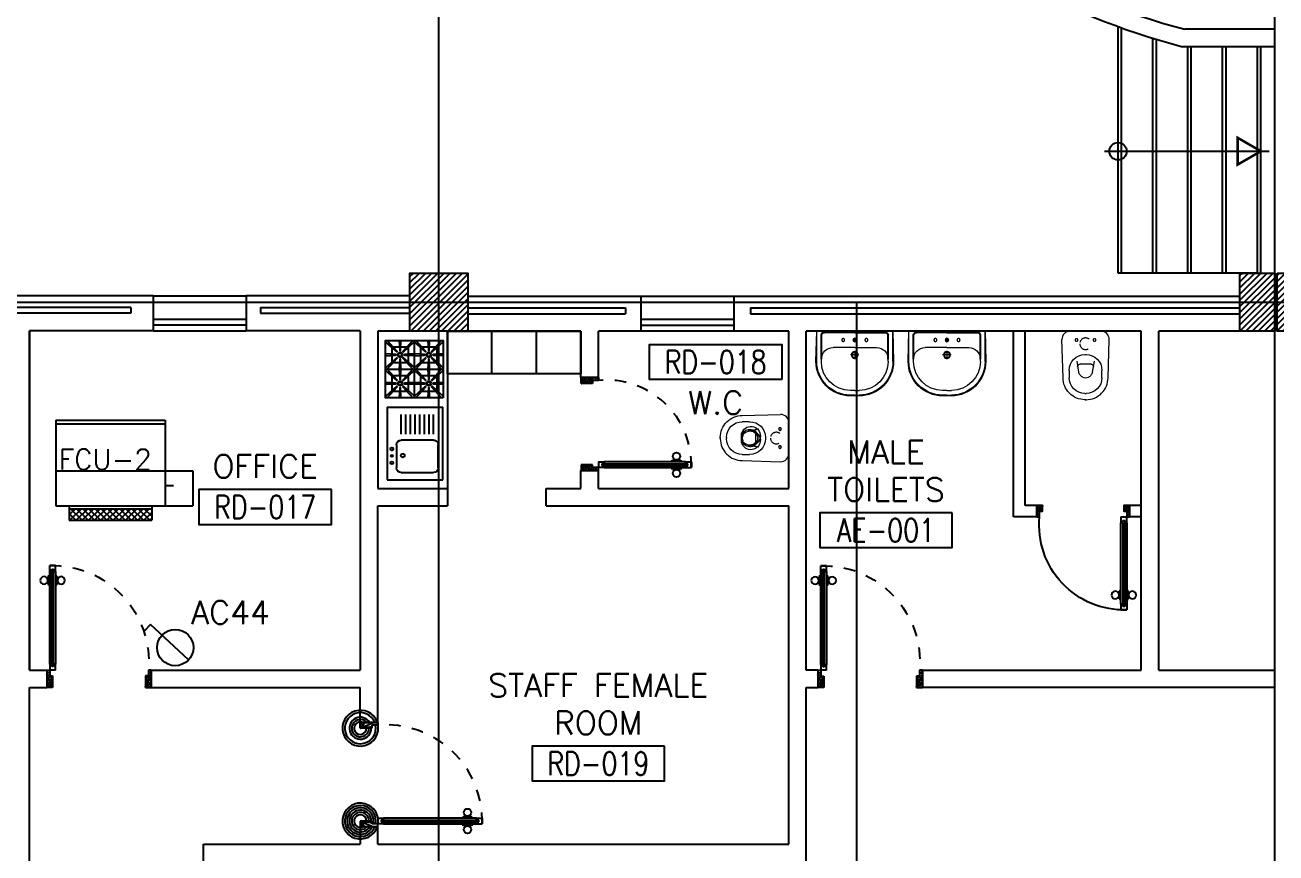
# Model space of a CAD drawing. Extents: x 417819.9 to 417911.9, y 43448 to 43539.2.
# Drawn here: x 417853.09 to 417863.87, y 43520.95 to 43528.08 of the extents above; entities that cross this region are included whole.
import ezdxf
from ezdxf.enums import TextEntityAlignment as Align

# ---------------------------------------------------------------- set-up
doc = ezdxf.new("R2010")
doc.units = 0
doc.header["$MEASUREMENT"] = 0
doc.header["$PDMODE"] = 3
doc.header["$PDSIZE"] = 0.1
for name, pattern in [('DASHED', [0.75, 0.5, -0.25]), ('HIDDEN', [0.375, 0.25, -0.125]), ('HIDDEN2', [0.1875, 0.125, -0.0625])]:
    doc.linetypes.add(name, pattern=pattern)
doc.layers.get('0').update_dxf_attribs({"color": 11, "linetype": 'CONTINUOUS'})
doc.layers.get('DEFPOINTS').update_dxf_attribs({"color": 11, "linetype": 'CONTINUOUS'})
for name, color, linetype in [('A-FURN-W', 11, 'CONTINUOUS'), ('COL', 11, 'CONTINUOUS'), ('DOOR', 11, 'CONTINUOUS'), ('E-SOCKETS', 4, 'CONTINUOUS'), ('FCU', 6, 'CONTINUOUS'), ('FIX', 11, 'CONTINUOUS'), ('HAT', 11, 'CONTINUOUS'), ('K-FUR', 11, 'CONTINUOUS'), ('RM-BOX', 11, 'CONTINUOUS'), ('RM-NAME', 11, 'CONTINUOUS'), ('RM-NO', 11, 'CONTINUOUS'), ('SCD', 2, 'CONTINUOUS'), ('SHAFT', 11, 'CONTINUOUS')]:
    doc.layers.add(name, color=color, linetype=linetype)
doc.styles.add('ROMANS', font='ROMANS.shx', dxfattribs={"width": 0.6})
doc.dimstyles.new('STANDARD in', dxfattribs={"dimtxt": 0.2, "dimasz": 0.1, "dimexe": 0.07, "dimexo": 0.05, "dimgap": 0.1, "dimtad": 1, "dimdec": 0, "dimlfac": 1000, "dimzin": 0, "dimdsep": 46, "dimtxsty": 'ROMANS', "dimblk": 'ARCHTICK', "dimcen": 0.05, "dimdle": 0.05, "dimclrd": 7, "dimclre": 7, "dimclrt": 2, "dimadec": 0, "dimazin": 0, "dimtfac": 1, "dimtdec": 0, "dimtmove": 2, "dimatfit": 3, "dimldrblk": 'ARCHTICK', "dimfxl": 0, "dimtolj": 1, "dimtzin": 0, "dimarcsym": 0})

# ---------------------------------------------------------------- blocks, each defined once
blk = doc.blocks.new('_ARCHTICK')
at = {"color": 0, "linetype": 'ByBlock', "const_width": 0.15}
blk.add_lwpolyline([(-0.5, -0.5), (0.5, 0.5)], dxfattribs=at)
blk = doc.blocks.new('*D141')
at = {"layer": 'DEFPOINTS', "color": 0}
for p in [(417906.523, 43537.937), (417906.523, 43536.517), (417831.207, 43525.759)]:
    blk.add_point(p, dxfattribs=at)
at = {"layer": 'RM-NAME', "color": 7, "lineweight": -2}
for p, q in [((417831.157, 43537.937), (417906.573, 43537.937)), ((417831.207, 43525.809), (417831.207, 43538.007)), ((417906.523, 43536.567), (417906.523, 43538.007))]:
    blk.add_line(p, q, dxfattribs=at)
at = {"layer": 'RM-NAME', "color": 7, "lineweight": -2, "xscale": 0.1, "yscale": 0.1, "zscale": 0.1, "rotation": 180}
blk.add_blockref('_ARCHTICK', (417831.207, 43537.937), dxfattribs=at)
at = {"layer": 'RM-NAME', "color": 7, "lineweight": -2, "xscale": 0.1, "yscale": 0.1, "zscale": 0.1}
blk.add_blockref('_ARCHTICK', (417906.523, 43537.937), dxfattribs=at)
at = {"layer": 'RM-NAME', "color": 2, "insert": (417868.865, 43538.137), "char_height": 0.2, "attachment_point": 5, "style": 'ROMANS'}
blk.add_mtext('\\A1;75316', dxfattribs=at)
blk = doc.blocks.new('*X116')
at = {"color": 0}
for p, q in [((49339, 69545), (49795, 70001)), ((49339, 69598), (49742, 70001)), ((49339, 69651), (49689, 70001)), ((49339, 69704), (49636, 70001)), ((49339, 69757), (49583, 70001)), ((49339, 69810), (49530, 70001)), ((49339, 69863), (49477, 70001)), ((49339, 69916), (49424, 70001)), ((49339, 69969), (49371, 70001)), ((49348, 69501), (49839, 69992)), ((49401, 69501), (49839, 69939)), ((49455, 69501), (49839, 69886)), ((49508, 69501), (49839, 69833)), ((49561, 69501), (49839, 69780)), ((49614, 69501), (49839, 69727)), ((49667, 69501), (49839, 69674)), ((49720, 69501), (49839, 69621)), ((49773, 69501), (49839, 69568)), ((49826, 69501), (49839, 69514))]:
    blk.add_line(p, q, dxfattribs=at)
blk = doc.blocks.new('RM1')
at = {"layer": 'RM-BOX'}
blk.add_lwpolyline([(570, -200), (-570, -200), (-570, -500), (570, -500)], close=True, dxfattribs=at)
at = {"layer": 'RM-NAME', "style": 'ROMANS'}
for tag, p in [('ROOMNAME1', (0, 324)), ('ROOMNAME2', (0, 0))]:
    blk.add_attdef(tag, text='', height=200, dxfattribs=at).set_placement(p, align=Align.MIDDLE)
at = {"layer": 'RM-NO', "style": 'ROMANS', "width": 0.8}
blk.add_attdef('ROOMNO', text='', height=200, dxfattribs=at).set_placement((0, -350), align=Align.MIDDLE)
blk = doc.blocks.new('C-300')
at = {"layer": 'HAT', "linetype": 'ByBlock', "ltscale": 0.3}
h = blk.add_hatch(dxfattribs=at)
h.set_pattern_fill('ANSI31', color=8, scale=300, style=0)
h.set_pattern_definition([(45, (-258496.182, -82361.005), (-26.5165043, 26.5165043), [])])
h.paths.add_polyline_path([(300, 500), (0, 500), (0, 250), (300, 250)])
h.paths.add_polyline_path([(300, 250), (0, 250), (0, 0), (300, 0)])
at = {"layer": 'COL'}
blk.add_lwpolyline([(0, 500), (300, 500), (300, 0), (0, 0)], close=True, dxfattribs=at)
blk = doc.blocks.new('C-300A')
at = {"layer": 'SHAFT', "color": 6, "linetype": 'ByBlock', "ltscale": 0.3}
for p in [(-300, 0), (20, 0)]:
    blk.add_blockref('C-300', p, dxfattribs=at)
blk = doc.blocks.new('DOOR90')
at = {"layer": 'DOOR', "color": 7, "linetype": 'ByBlock'}
for p, q in [((-150, 0), (0, 0)), ((-150, 0), (-150, -25)), ((0, -50), (-114, 0)), ((0, -50), (-40, 0)), ((0, -50), (0, 0)), ((-1000, -25), (-1050, -25)), ((-1050, -75), (-1050, -25)), ((-1050, -25), (-1050, -75)), ((-1000, -75), (-1050, -75)), ((-1000, -42), (-1020, -42)), ((-1020, -42), (-1020, -58)), ((-1000, -58), (-1020, -58)), ((-1000, -25), (-1000, -42)), ((-1000, -58), (-1000, -75)), ((-878, -18), (-968, -18)), ((-968, -25), (-968, -18)), ((-968, -75), (-968, -82)), ((-878, -82), (-968, -82)), ((-955, -9), (-890, -9)), ((-955, -18), (-955, -9)), ((-955, -18), (-890, -18)), ((-955, -82), (-890, -82)), ((-955, -82), (-955, -91)), ((-955, -91), (-890, -91)), ((-890, -18), (-890, -9)), ((-890, -82), (-890, -91)), ((-878, -25), (-878, -18)), ((-878, -75), (-878, -82)), ((-200, -25), (-150, -25)), ((-200, -42), (-200, -25)), ((-180, -42), (-200, -42)), ((-200, -58), (-180, -58)), ((-200, -75), (-200, -58)), ((-150, -75), (-200, -75)), ((-180, -58), (-180, -42)), ((-150, -25), (-100, -25)), ((-150, -75), (-150, -25)), ((-100, -25), (-100, -50)), ((0, -50), (-100, -37)), ((-100, -50), (0, -50)), ((0, -850), (-114, -900)), ((-100, -875), (-100, -850)), ((0, -850), (-100, -863)), ((-100, -850), (0, -850)), ((0, -850), (-40, -900)), ((0, -850), (0, -900)), ((-150, -875), (-100, -875)), ((-150, -900), (-150, -875)), ((-150, -900), (0, -900)), ((0, -900), (-150, -900))]:
    blk.add_line(p, q, dxfattribs=at)
at = {"layer": 'DOOR', "linetype": 'ByBlock'}
for p, q in [((-200, -25), (-1000, -25)), ((-200, -42), (-1000, -42)), ((-200, -58), (-1000, -58)), ((-1000, -75), (-200, -75))]:
    blk.add_line(p, q, dxfattribs=at)
at = {"layer": 'DOOR', "color": 7, "linetype": 'ByBlock'}
for centre in [(-923, 24), (-923, -124)]:
    blk.add_circle(centre, 32.4, dxfattribs=at)
for centre, radius, start, end in [((0, -50), 154, 161.1053, 166.2858), ((0, -50), 94.4, 148.0182, 180), ((0, -50), 134, 158.1598, 169.28), ((0, -50), 114, 154.0838, 167.3774), ((0, -50), 74.4, 137.7764, 180), ((0, -50), 54.4, 113.2074, 180), ((0, -50), 34.4, 90, 180), ((0, -50), 14.4, 90, 180), ((0, -850), 94.4, 180, 211.9818), ((0, -850), 74.4, 180, 222.2236), ((0, -850), 54.4, 180, 246.7926), ((0, -850), 34.4, 180, 270), ((0, -850), 14.4, 180, 270), ((0, -850), 154, 193.7142, 198.8947), ((0, -850), 134, 190.72, 201.8402)]:
    blk.add_arc(centre, radius, start, end, dxfattribs=at)
at = {"layer": 'DOOR', "linetype": 'HIDDEN', "ltscale": 0.5}
blk.add_arc((-222, -50), 828, 178.2701, 275.003, dxfattribs=at)
blk = doc.blocks.new('LAV-003')
at = {"layer": 'FIX', "linetype": 'ByBlock'}
blk.add_line((-328, -25), (328, -25), dxfattribs=at)
at = {"layer": 'FIX', "linetype": 'Continuous', "lineweight": 20}
for p, q in [((-328, -285), (-328, -25)), ((328, -285), (328, -25)), ((0, -165), (-187, -165)), ((0, -165), (187, -165)), ((-288, -285), (-288, -265)), ((287, -285), (287, -265)), ((0, -535), (-38, -535)), ((0, -535), (38, -535)), ((0, -575), (-38, -575)), ((0, -575), (38, -575))]:
    blk.add_line(p, q, dxfattribs=at)
at = {"layer": 'FIX', "linetype": 'ByBlock', "ltscale": 0.3}
for p, q in [((-288, -265), (-288, -60)), ((0, -35), (-262, -35)), ((0, -35), (262, -35)), ((287, -265), (287, -60))]:
    blk.add_line(p, q, dxfattribs=at)
at = {"layer": 'FIX', "lineweight": 20}
for p, q in [((-16, -101), (15, -101)), ((0, -85), (0, -116))]:
    blk.add_line(p, q, dxfattribs=at)
at = {"layer": 'FIX', "linetype": 'DASHED', "lineweight": 20, "ltscale": 0.04}
for p, q in [((0, -194), (0, -266)), ((-36, -230), (37, -230))]:
    blk.add_line(p, q, dxfattribs=at)
at = {"layer": 'FIX', "linetype": 'Continuous', "lineweight": 20}
blk.add_lwpolyline([(295, -25), (0, -25), (-328, -25), (-334, -285, 0.414214), (-38, -582), (0, -582), (38, -582, 0.414214), (334, -285), (328, -25), (0, -25)], format="xyb", dxfattribs=at)
at = {"layer": 'FIX', "linetype": 'HIDDEN', "lineweight": 20, "ltscale": 0.05}
for centre in [(-100, -101), (100, -101)]:
    blk.add_circle(centre, 12.4, dxfattribs=at)
at = {"layer": 'FIX', "lineweight": 20}
for centre, radius in [((0, -101), 15.5), ((0, -230), 29.5), ((0, -230), 22.5)]:
    blk.add_circle(centre, radius, dxfattribs=at)
at = {"layer": 'FIX', "linetype": 'ByBlock', "ltscale": 0.3}
for centre, start, end in [((-262, -60), 90, 180), ((262, -60), 0, 90)]:
    blk.add_arc(centre, 25, start, end, dxfattribs=at)
at = {"layer": 'FIX', "linetype": 'Continuous', "lineweight": 20}
for centre, radius, start, end in [((-187, -265), 100, 90, 180), ((187, -265), 100, 0, 90), ((-38, -285), 290, 180, 270), ((-38, -285), 250, 180, 270), ((38, -285), 290, 270, 0), ((38, -285), 250, 270, 0)]:
    blk.add_arc(centre, radius, start, end, dxfattribs=at)
blk = doc.blocks.new('WC')
at = {"layer": 'FIX', "lineweight": 20}
for p, q in [((475, 141), (538, 141)), ((339, 5), (339, -5)), ((395, 76), (490, 60)), ((534, 24), (540, 0)), ((540, 0), (534, -24)), ((674, 5), (674, -5)), ((490, -60), (395, -76)), ((213, -204), (210, -204)), ((538, -141), (475, -141))]:
    blk.add_line(p, q, dxfattribs=at)
at = {"layer": 'FIX', "linetype": 'Continuous', "lineweight": 20}
blk.add_line((420, -47), (420, 45), dxfattribs=at)
at = {"layer": 'FIX', "lineweight": 20}
for points in [[(210, -204, -0.414214), (137, -131), (137, 0), (137, 131, -0.414214), (210, 204)], [(727, -5), (727, 5, 0.414214), (538, 194), (210, 204)], [(727, 5), (727, -5, -0.414214), (538, -194), (210, -204)]]:
    blk.add_lwpolyline(points, format="xyb", dxfattribs=at)
at = {"layer": 'FIX', "linetype": 'HIDDEN2', "lineweight": 20, "ltscale": 0.3}
blk.add_circle((245, 0), 49.8, dxfattribs=at)
at = {"layer": 'FIX', "linetype": 'HIDDEN', "lineweight": 20, "ltscale": 0.05}
for centre in [(213, 78), (213, -77)]:
    blk.add_circle(centre, 11.6, dxfattribs=at)
at = {"layer": 'FIX', "lineweight": 20}
for centre, radius, start, end in [((475, 5), 136, 90, 180), ((538, 5), 136, 360, 90), ((464, -18), 82, 51.0758, 71.504), ((473, -7), 68.2, 27.1532, 51.0758), ((475, -5), 136, 180, 270), ((464, 18), 82, 288.496, 308.9242), ((473, 7), 68.2, 308.9242, 332.8468), ((538, -5), 136, 270, 0)]:
    blk.add_arc(centre, radius, start, end, dxfattribs=at)
at = {"layer": 'FIX', "linetype": 'Continuous', "lineweight": 20}
for centre, start, end in [((443, 46), 88.3879, 182.3338), ((442, -46), 177.6662, 271.6121)]:
    blk.add_arc(centre, 22.3, start, end, dxfattribs=at)
blk = doc.blocks.new('A$C3CD36B94')
at = {"layer": 'DOOR', "color": 0, "linetype": 'ByBlock'}
for p, q in [((106, 950), (56, 950)), ((56, 800), (56, 950)), ((106, 850), (106, 950)), ((806, 950), (856, 950)), ((806, 850), (806, 950)), ((856, 800), (856, 950)), ((856, 950), (856, 800)), ((56, 800), (81, 800)), ((81, 850), (106, 850)), ((81, 800), (81, 850)), ((131, 800), (81, 800)), ((81, 750), (81, 800)), ((114, 770), (98, 770)), ((98, 770), (98, 750)), ((114, 750), (114, 770)), ((131, 800), (131, 750)), ((831, 850), (806, 850)), ((831, 800), (831, 850)), ((856, 800), (831, 800)), ((98, 750), (81, 750)), ((131, 750), (114, 750)), ((65, 95), (65, 160)), ((74, 160), (65, 160)), ((74, 173), (74, 83)), ((81, 173), (74, 173)), ((74, 95), (74, 160)), ((131, 173), (138, 173)), ((138, 173), (138, 83)), ((138, 95), (138, 160)), ((138, 160), (147, 160)), ((147, 95), (147, 160)), ((74, 95), (65, 95)), ((81, 83), (74, 83)), ((81, 50), (81, 0)), ((81, 50), (98, 50)), ((131, 0), (81, 0)), ((81, 0), (131, 0)), ((98, 50), (98, 30)), ((98, 30), (114, 30)), ((114, 50), (114, 30)), ((114, 50), (131, 50)), ((131, 83), (138, 83)), ((131, 50), (131, 0)), ((138, 95), (147, 95))]:
    blk.add_line(p, q, dxfattribs=at)
at = {"layer": 'DOOR', "color": 9, "linetype": 'ByBlock'}
for p, q in [((106, 950), (56, 910)), ((106, 950), (56, 837)), ((106, 950), (93, 850)), ((806, 950), (819, 850)), ((806, 950), (856, 837)), ((806, 950), (856, 910))]:
    blk.add_line(p, q, dxfattribs=at)
at = {"layer": 'DOOR', "linetype": 'ByBlock'}
for p, q in [((81, 750), (81, 50)), ((98, 750), (98, 50)), ((114, 750), (114, 50)), ((131, 50), (131, 750))]:
    blk.add_line(p, q, dxfattribs=at)
at = {"layer": 'DOOR', "color": 0, "linetype": 'ByBlock'}
for centre in [(32, 128), (179, 128)]:
    blk.add_circle(centre, 32.4, dxfattribs=at)
at = {"layer": 'DOOR', "color": 9, "linetype": 'ByBlock'}
for centre, radius, start, end in [((106, 950), 54.4, 203.2074, 270), ((106, 950), 74.4, 227.7764, 270), ((106, 950), 94.4, 238.0182, 270), ((106, 950), 34.4, 180, 270), ((106, 950), 14.4, 180, 270), ((806, 950), 34.4, 270, 0), ((806, 950), 14.4, 270, 0), ((806, 950), 54.4, 270, 336.7926), ((806, 950), 74.4, 270, 312.2236), ((806, 950), 94.4, 270, 301.9818), ((106, 950), 114, 244.0838, 257.3774), ((106, 950), 134, 248.1598, 259.28), ((106, 950), 154, 251.1053, 256.2858), ((806, 950), 134, 280.72, 291.8402), ((806, 950), 154, 283.7142, 288.8947)]:
    blk.add_arc(centre, radius, start, end, dxfattribs=at)
at = {"layer": 'DOOR', "linetype": 'HIDDEN', "ltscale": 0.5}
blk.add_arc((106, 729), 729, 268.0335, 5.6617, dxfattribs=at)
blk = doc.blocks.new('A$C68711307')
at = {"layer": 'A-FURN-W'}
for p, q in [((0, 0), (0, 0.627)), ((0, 0.627), (0.48, 0.627)), ((0.12, 0.563), (0.4, 0.563)), ((0.48, 0.627), (0.48, 0)), ((0.08, 0.323), (0.08, 0.523)), ((0.44, 0.523), (0.44, 0.323)), ((0.4, 0.283), (0.12, 0.283)), ((0.12, 0.232), (0.12, 0.064)), ((0.16, 0.232), (0.16, 0.064)), ((0.2, 0.232), (0.2, 0.064)), ((0.24, 0.232), (0.24, 0.064)), ((0.28, 0.232), (0.28, 0.064)), ((0.32, 0.232), (0.32, 0.064)), ((0.36, 0.232), (0.36, 0.064)), ((0.4, 0.232), (0.4, 0.064)), ((0, 0), (0.48, 0))]:
    blk.add_line(p, q, dxfattribs=at)
for centre, start_param, end_param in [((0.12, 0.523), 5.497787, 7.068583), ((0.4, 0.523), 3.926991, 5.497787), ((0.12, 0.323), 0.785398, 2.356194), ((0.4, 0.323), 2.356194, 3.926991)]:
    blk.add_ellipse(centre, major_axis=(-0.0283, 0.0283), ratio=1, start_param=start_param, end_param=end_param, dxfattribs=at)
at = {"layer": 'A-FURN-W', "extrusion": (0, 0, -1)}
for centre, major_axis in [((0.04, 0.48), (-0.00849, 0.00849)), ((0.134, 0.417), (-0.0113, 0.0113)), ((0.04, 0.42), (-0.00566, 0.00566))]:
    blk.add_ellipse(centre, major_axis=major_axis, ratio=1, dxfattribs=at)
blk.add_ellipse((0.04, 0.36), major_axis=(-0.00849, 0.00849), ratio=1, start_param=6.283185307178246, end_param=12.56637061435783, dxfattribs=at)
blk = doc.blocks.new('RANGE')
at = {"layer": 'K-FUR'}
for p, q in [((0.45, 0.904), (0.45, 0)), ((0, 0.452), (0.9, 0.452))]:
    blk.add_line(p, q, dxfattribs=at)
for points in [[(-0.001, 0.879), (0.172, 0.723, 0.025175), (0.18, 0.73), (0.023, 0.903)], [(0.211, 0.904), (0.22, 0.747, 0.025175), (0.23, 0.747), (0.238, 0.904)], [(0.426, 0.904), (0.27, 0.73, 0.025175), (0.278, 0.723), (0.45, 0.88)], [(0.449, 0.879), (0.622, 0.723, 0.025175), (0.63, 0.73), (0.473, 0.903)], [(0.661, 0.904), (0.67, 0.747, 0.025175), (0.68, 0.747), (0.688, 0.904)], [(0.876, 0.904), (0.72, 0.73, 0.025175), (0.728, 0.723), (0.9, 0.88)], [(0, 0.664), (0.156, 0.672, 0.025175), (0.156, 0.683), (0, 0.691)], [(0.024, 0.452), (0.18, 0.625, 0.025175), (0.172, 0.633), (0, 0.476)], [(0.239, 0.452), (0.23, 0.609, 0.025175), (0.22, 0.609), (0.212, 0.452)], [(0.451, 0.477), (0.278, 0.633, 0.025175), (0.27, 0.625), (0.427, 0.453)], [(0.45, 0.691), (0.294, 0.683, 0.025175), (0.294, 0.673), (0.45, 0.665)], [(0.45, 0.664), (0.606, 0.672, 0.025175), (0.606, 0.683), (0.45, 0.691)], [(0.474, 0.452), (0.63, 0.625, 0.025175), (0.622, 0.633), (0.45, 0.476)], [(0.689, 0.452), (0.68, 0.609, 0.025175), (0.67, 0.609), (0.662, 0.452)], [(0.901, 0.477), (0.728, 0.633, 0.025175), (0.72, 0.625), (0.877, 0.453)], [(0.9, 0.691), (0.744, 0.683, 0.025175), (0.744, 0.673), (0.9, 0.665)], [(-0.001, 0.427), (0.172, 0.271, 0.025175), (0.18, 0.278), (0.023, 0.451)], [(0.211, 0.452), (0.22, 0.295, 0.025175), (0.23, 0.295), (0.238, 0.452)], [(0.426, 0.452), (0.27, 0.279, 0.025175), (0.278, 0.271), (0.45, 0.428)], [(0.449, 0.427), (0.622, 0.271, 0.025175), (0.63, 0.278), (0.473, 0.451)], [(0.661, 0.452), (0.67, 0.295, 0.025175), (0.68, 0.295), (0.688, 0.452)], [(0.876, 0.452), (0.72, 0.279, 0.025175), (0.728, 0.271), (0.9, 0.428)], [(0, 0.212), (0.156, 0.221, 0.025175), (0.156, 0.231), (0, 0.239)], [(0.45, 0.239), (0.294, 0.231, 0.025175), (0.294, 0.221), (0.45, 0.213)], [(0.45, 0.212), (0.606, 0.221, 0.025175), (0.606, 0.231), (0.45, 0.239)], [(0.9, 0.239), (0.744, 0.231, 0.025175), (0.744, 0.221), (0.9, 0.213)], [(0.024, 0), (0.18, 0.173, 0.025175), (0.172, 0.181), (0, 0.024)], [(0.239, 0), (0.23, 0.157, 0.025175), (0.22, 0.157), (0.212, 0)], [(0.451, 0.025), (0.278, 0.181, 0.025175), (0.27, 0.173), (0.427, 0.001)], [(0.474, 0), (0.63, 0.173, 0.025175), (0.622, 0.181), (0.45, 0.024)], [(0.689, 0), (0.68, 0.157, 0.025175), (0.67, 0.157), (0.662, 0)], [(0.901, 0.025), (0.728, 0.181, 0.025175), (0.72, 0.173), (0.877, 0.001)]]:
    blk.add_lwpolyline(points, format="xyb", dxfattribs=at)
blk.add_lwpolyline([(0, 0), (0, 0.904), (0.9, 0.904), (0.9, 0)], close=True, dxfattribs=at)
for points in [[(0.1, 0.686), (0.1, 0.788)], [(0.113, 0.804), (0.217, 0.804)], [(0.233, 0.804), (0.336, 0.804)], [(0.35, 0.789), (0.35, 0.686)], [(0.55, 0.686), (0.55, 0.788)], [(0.563, 0.804), (0.667, 0.804)], [(0.683, 0.804), (0.786, 0.804)], [(0.8, 0.789), (0.8, 0.686)], [(0.1, 0.567), (0.1, 0.67)], [(0.35, 0.67), (0.35, 0.568)], [(0.55, 0.567), (0.55, 0.67)], [(0.8, 0.67), (0.8, 0.568)], [(0.217, 0.552), (0.114, 0.552)], [(0.337, 0.552), (0.233, 0.552)], [(0.667, 0.552), (0.564, 0.552)], [(0.787, 0.552), (0.683, 0.552)], [(0.1, 0.234), (0.1, 0.336)], [(0.1, 0.115), (0.1, 0.218)], [(0.113, 0.352), (0.217, 0.352)], [(0.233, 0.352), (0.336, 0.352)], [(0.35, 0.337), (0.35, 0.234)], [(0.35, 0.218), (0.35, 0.116)], [(0.55, 0.234), (0.55, 0.336)], [(0.55, 0.115), (0.55, 0.218)], [(0.563, 0.352), (0.667, 0.352)], [(0.683, 0.352), (0.786, 0.352)], [(0.8, 0.337), (0.8, 0.234)], [(0.8, 0.218), (0.8, 0.116)], [(0.217, 0.1), (0.114, 0.1)], [(0.337, 0.1), (0.233, 0.1)], [(0.667, 0.1), (0.564, 0.1)], [(0.787, 0.1), (0.683, 0.1)]]:
    blk.add_lwpolyline(points, dxfattribs=at)
for centre, radius in [((0.225, 0.678), 0.0373), ((0.225, 0.678), 0.0273), ((0.675, 0.678), 0.0373), ((0.675, 0.678), 0.0273), ((0.225, 0.226), 0.0373), ((0.225, 0.226), 0.0273), ((0.675, 0.226), 0.0373), ((0.675, 0.226), 0.0273)]:
    blk.add_circle(centre, radius, dxfattribs=at)
blk = doc.blocks.new('Rang')
at = {"layer": 'FIX', "xscale": -0.6637168141592866, "yscale": 0.6637168141592866, "zscale": 0.6637168141592921, "rotation": 90}
blk.add_blockref('RANGE', (0.6, 0.597), dxfattribs=at)
blk = doc.blocks.new('*X209')
at = {"color": 0}
for p, q in [((23912, -1650), (23966, -1596)), ((23912, -1597), (23913, -1596)), ((23919, -1696), (24019, -1596)), ((24023, -1696), (23923, -1596)), ((23972, -1696), (24072, -1596)), ((24076, -1696), (23976, -1596)), ((24025, -1696), (24125, -1596)), ((24129, -1696), (24029, -1596)), ((24078, -1696), (24178, -1596)), ((24182, -1696), (24082, -1596)), ((24131, -1696), (24231, -1596)), ((24235, -1696), (24135, -1596)), ((24184, -1696), (24284, -1596)), ((24288, -1696), (24188, -1596)), ((24237, -1696), (24337, -1596)), ((24341, -1696), (24241, -1596)), ((24290, -1696), (24390, -1596)), ((24394, -1696), (24294, -1596)), ((24343, -1696), (24443, -1596)), ((24447, -1696), (24347, -1596)), ((24396, -1696), (24496, -1596)), ((24500, -1696), (24400, -1596)), ((24449, -1696), (24549, -1596)), ((24553, -1696), (24453, -1596)), ((24502, -1696), (24602, -1596)), ((24606, -1696), (24506, -1596)), ((24624, -1660), (24559, -1596)), ((24624, -1607), (24612, -1596)), ((23970, -1696), (23912, -1638)), ((23917, -1696), (23912, -1691)), ((24555, -1696), (24624, -1628)), ((24608, -1696), (24624, -1681))]:
    blk.add_line(p, q, dxfattribs=at)

msp = doc.modelspace()

# ---------------------------------------------------------------- linework, layer by layer
at = {"layer": 'E-SOCKETS'}
for p, q in [((417854.1742, 43522.9178), (417854.1197, 43522.8593)), ((417854.5021, 43522.6126), (417854.1742, 43522.9178))]:
    msp.add_line(p, q, dxfattribs=at)
msp.add_circle((417854.3877, 43522.7191), 0.1562, dxfattribs=at)
at = {"layer": 'FCU', "color": 6}
for p, q in [((417853.3603, 43524.6775), (417854.3003, 43524.6775)), ((417853.3603, 43524.6775), (417853.3603, 43523.9405)), ((417854.3003, 43524.6775), (417854.3003, 43523.9405)), ((417853.3603, 43524.2405), (417854.3003, 43524.2405)), ((417853.3603, 43523.9405), (417854.3003, 43523.9405))]:
    msp.add_line(p, q, dxfattribs=at)
at = {"layer": 'FCU', "color": 3}
for p, q in [((417853.3603, 43524.6455), (417854.3003, 43524.6455)), ((417854.3003, 43524.2405), (417854.5383, 43524.2405)), ((417854.5383, 43524.2405), (417854.5383, 43523.9405)), ((417854.3003, 43524.1154), (417854.3737, 43524.1154)), ((417853.4743, 43523.9405), (417853.4743, 43523.8155)), ((417854.1863, 43523.9405), (417854.1863, 43523.8155)), ((417854.3003, 43523.9405), (417854.5383, 43523.9405)), ((417853.4743, 43523.9155), (417854.1863, 43523.9155)), ((417853.4743, 43523.8155), (417854.1863, 43523.8155))]:
    msp.add_line(p, q, dxfattribs=at)
at = {"layer": 'RM-NAME'}
for p, q in [((417856.6566, 43460.01), (417856.6566, 43538.4875)), ((417863.8566, 43460.01), (417863.8566, 43538.1468)), ((417862.5066, 43525.9443), (417862.5066, 43528.0679)), ((417862.5366, 43525.9443), (417862.5366, 43528.057)), ((417863.8566, 43528.0443), (417863.0812, 43528.0443)), ((417863.8566, 43527.8943), (417863.8566, 43528.0443)), ((417862.8066, 43525.9443), (417862.8066, 43527.967)), ((417862.8366, 43525.9443), (417862.8366, 43527.9578)), ((417863.8566, 43527.8943), (417863.0618, 43527.8943)), ((417863.1066, 43525.9443), (417863.1066, 43527.8943)), ((417863.1366, 43525.9443), (417863.1366, 43527.8943)), ((417863.4066, 43525.9443), (417863.4066, 43527.8943)), ((417863.4366, 43525.9443), (417863.4366, 43527.8943)), ((417863.7066, 43525.9443), (417863.7066, 43527.8943)), ((417863.7366, 43525.9443), (417863.7366, 43527.8943)), ((417862.3902, 43526.9943), (417863.8066, 43526.9943)), ((417863.7066, 43525.9443), (417862.5066, 43525.9443)), ((417854.1984, 43525.7483), (417849.7066, 43525.7483)), ((417854.1984, 43525.7483), (417854.1984, 43525.4483)), ((417854.1984, 43525.7483), (417854.9984, 43525.7483)), ((417856.4066, 43525.7483), (417854.9984, 43525.7483)), ((417854.9984, 43525.7483), (417854.9984, 43525.4483)), ((417820.6052, 43525.6943), (417889.6966, 43525.6943)), ((417854.0065, 43525.6483), (417849.7066, 43525.6483)), ((417854.0065, 43525.6483), (417854.0065, 43525.5983)), ((417855.1205, 43525.6483), (417855.1205, 43525.5983)), ((417855.1205, 43525.6483), (417856.4066, 43525.6483)), ((417858.3983, 43525.7443), (417856.9066, 43525.7443)), ((417856.9066, 43525.6443), (417858.2662, 43525.6443)), ((417858.2662, 43525.6443), (417858.2662, 43525.5943)), ((417859.1956, 43525.7443), (417858.3956, 43525.7443)), ((417858.3983, 43525.7443), (417858.3983, 43525.4443)), ((417863.5566, 43525.7443), (417859.1983, 43525.7443)), ((417859.1983, 43525.7443), (417859.1983, 43525.4443)), ((417859.3429, 43525.6443), (417863.5566, 43525.6443)), ((417859.3429, 43525.6443), (417859.3429, 43525.5943)), ((417860.2566, 43466.8743), (417860.2566, 43525.6943)), ((417854.0065, 43525.5983), (417849.7066, 43525.5983)), ((417854.1984, 43525.5483), (417854.9984, 43525.5483)), ((417855.1205, 43525.5983), (417856.4066, 43525.5983)), ((417856.9066, 43525.5943), (417858.2662, 43525.5943)), ((417859.1956, 43525.5443), (417858.3956, 43525.5443)), ((417859.3429, 43525.5943), (417863.5566, 43525.5943)), ((417854.1984, 43525.4483), (417853.1316, 43525.4483)), ((417853.1316, 43522.5253), (417853.1316, 43525.4483)), ((417853.1316, 43522.5253), (417853.1316, 43525.4443)), ((417853.1316, 43525.4443), (417853.1316, 43522.5253)), ((417854.1984, 43525.4983), (417854.9984, 43525.4983)), ((417854.1984, 43525.4483), (417854.9984, 43525.4483)), ((417855.9816, 43525.4483), (417854.9984, 43525.4483)), ((417855.9816, 43525.4483), (417855.9816, 43522.5253)), ((417856.1316, 43525.4443), (417856.1316, 43524.0903)), ((417857.8816, 43525.4443), (417856.1316, 43525.4443)), ((417856.7316, 43525.4443), (417856.7316, 43524.0903)), ((417856.7316, 43525.4443), (417857.8816, 43525.4443)), ((417856.7316, 43525.0765), (417856.7316, 43525.4443)), ((417857.115, 43525.0765), (417857.115, 43525.4443)), ((417857.4983, 43525.0765), (417857.4983, 43525.4443)), ((417857.8816, 43525.0443), (417857.8816, 43525.4443)), ((417857.8816, 43525.4443), (417857.8816, 43525.0765)), ((417858.3983, 43525.4443), (417858.0316, 43525.4443)), ((417858.0316, 43525.0443), (417858.0316, 43525.4443)), ((417859.1956, 43525.4943), (417858.3956, 43525.4943)), ((417859.1956, 43525.4443), (417858.3956, 43525.4443)), ((417859.6716, 43525.4443), (417859.1983, 43525.4443)), ((417859.6716, 43524.0903), (417859.6716, 43525.4443)), ((417859.8216, 43522.5244), (417859.8216, 43525.4443)), ((417862.7066, 43525.4443), (417859.8216, 43525.4443)), ((417861.6066, 43523.8443), (417861.6066, 43525.4443)), ((417861.7066, 43523.9443), (417861.7066, 43525.4443)), ((417862.7066, 43522.5244), (417862.7066, 43525.4443)), ((417863.5566, 43525.4443), (417862.8566, 43525.4443)), ((417862.8566, 43522.5244), (417862.8566, 43525.4443)), ((417857.8816, 43525.0765), (417856.7316, 43525.0765)), ((417857.8816, 43525.0443), (417858.0316, 43525.0443)), ((417857.8816, 43524.0903), (417857.8816, 43524.2443)), ((417857.8816, 43524.2443), (417858.0316, 43524.2443)), ((417858.0316, 43524.0903), (417858.0316, 43524.2443)), ((417856.1316, 43524.0903), (417856.7316, 43524.0903)), ((417856.7316, 43524.0903), (417856.7316, 43523.9403)), ((417857.5816, 43523.9403), (417857.5816, 43524.0903)), ((417857.5816, 43524.0903), (417857.8816, 43524.0903)), ((417858.0316, 43524.0903), (417859.6716, 43524.0903)), ((417856.1316, 43523.9403), (417856.7316, 43523.9403)), ((417856.1316, 43522.0753), (417856.1316, 43523.9403)), ((417857.5816, 43523.9403), (417859.6716, 43523.9403)), ((417859.6716, 43521.0253), (417859.6716, 43523.9403)), ((417861.8066, 43523.9443), (417861.7066, 43523.9443)), ((417861.8066, 43523.9443), (417861.8066, 43523.8443)), ((417861.8566, 43523.9443), (417861.8066, 43523.8806)), ((417861.8566, 43523.9443), (417861.8066, 43523.9042)), ((417861.8566, 43523.9443), (417861.8066, 43523.9443)), ((417862.5566, 43523.9443), (417862.6066, 43523.9042)), ((417862.5566, 43523.9443), (417862.6066, 43523.8806)), ((417862.5566, 43523.9443), (417862.57, 43523.8943)), ((417862.7066, 43523.9443), (417862.6066, 43523.9443)), ((417862.6066, 43523.9443), (417862.6066, 43523.8443)), ((417861.8066, 43523.8443), (417861.6066, 43523.8443)), ((417862.5316, 43523.8443), (417862.5816, 43523.8443)), ((417862.5316, 43523.8443), (417862.5316, 43523.7943)), ((417862.5486, 43523.8143), (417862.5646, 43523.8143)), ((417862.5486, 43523.7943), (417862.5486, 43523.8143)), ((417862.5646, 43523.8143), (417862.5646, 43523.7943)), ((417862.5816, 43523.7943), (417862.5816, 43523.8443)), ((417862.7066, 43523.8443), (417862.6066, 43523.8443)), ((417862.5316, 43523.7943), (417862.5486, 43523.7943)), ((417862.5316, 43523.0943), (417862.5316, 43523.7943)), ((417862.5486, 43523.7943), (417862.5486, 43523.0943)), ((417862.5646, 43523.7943), (417862.5816, 43523.7943)), ((417862.5646, 43523.7943), (417862.5646, 43523.0943)), ((417862.5816, 43523.7943), (417862.5816, 43523.0943)), ((417862.5154, 43523.1393), (417862.5154, 43523.2041)), ((417862.5244, 43523.2041), (417862.5154, 43523.2041)), ((417862.5244, 43523.2167), (417862.5244, 43523.1267)), ((417862.5316, 43523.2167), (417862.5244, 43523.2167)), ((417862.5244, 43523.1393), (417862.5244, 43523.2041)), ((417862.5816, 43523.2167), (417862.5888, 43523.2167)), ((417862.5888, 43523.2167), (417862.5888, 43523.1267)), ((417862.5888, 43523.1393), (417862.5888, 43523.2041)), ((417862.5888, 43523.2041), (417862.5978, 43523.2041)), ((417862.5978, 43523.1393), (417862.5978, 43523.2041)), ((417862.5244, 43523.1393), (417862.5154, 43523.1393)), ((417862.5316, 43523.1267), (417862.5244, 43523.1267)), ((417862.5316, 43523.0943), (417862.5316, 43523.0443)), ((417862.5486, 43523.0943), (417862.5316, 43523.0943)), ((417862.5486, 43523.0943), (417862.5486, 43523.0743)), ((417862.5646, 43523.0743), (417862.5486, 43523.0743)), ((417862.5646, 43523.0943), (417862.5646, 43523.0743)), ((417862.5816, 43523.0943), (417862.5646, 43523.0943)), ((417862.5816, 43523.1267), (417862.5888, 43523.1267)), ((417862.5816, 43523.0943), (417862.5816, 43523.0443)), ((417862.5888, 43523.1393), (417862.5978, 43523.1393)), ((417862.5316, 43523.0443), (417862.5816, 43523.0443)), ((417862.5816, 43523.0443), (417862.5316, 43523.0443)), ((417853.1316, 43522.5253), (417853.2816, 43522.5253)), ((417853.2816, 43522.5253), (417853.2816, 43522.3753)), ((417854.1816, 43522.3753), (417854.1816, 43522.5253)), ((417854.1816, 43522.5253), (417855.9816, 43522.5253)), ((417859.9216, 43522.5244), (417859.8216, 43522.5244)), ((417859.9216, 43522.5244), (417859.9216, 43522.3743)), ((417860.8191, 43522.5244), (417862.7066, 43522.5244)), ((417860.8191, 43522.5244), (417860.8191, 43522.3743)), ((417862.8566, 43522.5244), (417863.8566, 43522.5244)), ((417853.1316, 43516.0193), (417853.1316, 43522.3753)), ((417853.1316, 43522.3753), (417853.2816, 43522.3753)), ((417854.1816, 43522.3753), (417855.9816, 43522.3753)), ((417855.9816, 43522.0753), (417855.9816, 43522.3753)), ((417859.8216, 43522.3743), (417859.9216, 43522.3743)), ((417859.8216, 43520.5193), (417859.8216, 43522.3743)), ((417863.8566, 43522.3744), (417860.8191, 43522.3743)), ((417856.1316, 43522.0753), (417855.9816, 43522.0753)), ((417856.1316, 43521.1753), (417855.9816, 43521.1753)), ((417855.9816, 43521.1753), (417855.9816, 43521.0253)), ((417856.1316, 43521.0253), (417856.1316, 43521.1753)), ((417854.6316, 43521.0253), (417855.9816, 43521.0253)), ((417854.6316, 43520.7253), (417854.6316, 43521.0253)), ((417856.1316, 43521.0253), (417859.6716, 43521.0253))]:
    msp.add_line(p, q, dxfattribs=at)
at = {"layer": 'RM-NAME', "const_width": 0.0215}
msp.add_lwpolyline([(417863.5368, 43527.1098), (417863.5368, 43526.8789), (417863.7368, 43526.9943)], close=True, dxfattribs=at)
msp.add_lwpolyline([(417863.5368, 43527.1098), (417863.5368, 43526.8789), (417863.7368, 43526.9943)], close=True, dxfattribs=at)
msp.add_lwpolyline([(417863.5368, 43527.1098), (417863.5368, 43526.8789), (417863.7368, 43526.9943)], close=True, dxfattribs=at)
msp.add_lwpolyline([(417863.5368, 43527.1098), (417863.5368, 43526.8789), (417863.7368, 43526.9943)], close=True, dxfattribs=at)
at = {"layer": 'RM-NAME'}
for points in [[(417856.4066, 43525.4443), (417856.4066, 43525.9443), (417856.9066, 43525.9443), (417856.9066, 43525.4443)], [(417862.6066, 43523.8443), (417862.6066, 43523.9443), (417862.5566, 43523.9443), (417862.5566, 43523.8943), (417862.5816, 43523.8943), (417862.5816, 43523.8443)]]:
    msp.add_lwpolyline(points, close=True, dxfattribs=at)
msp.add_lwpolyline([(417861.8066, 43523.8443), (417861.8066, 43523.9443), (417861.8066, 43523.8443), (417861.8316, 43523.8443), (417861.8316, 43523.8943), (417861.8566, 43523.8943), (417861.8566, 43523.9443), (417861.8433, 43523.8943)], dxfattribs=at)
msp.add_circle((417862.5066, 43526.9943), 0.075, dxfattribs=at)
msp.add_circle((417862.5066, 43526.9943), 0.075, dxfattribs=at)
for radius, end in [(6, 255.16489), (6.15, 255.3479)]:
    msp.add_arc((417864.6174, 43533.8443), radius, 225, end, dxfattribs=at)
at = {"layer": 'RM-NAME', "extrusion": (0, 0, -1)}
for centre, major_axis, ratio, start_param, end_param in [((417861.8566, 43523.9443), (0.0385, -0.0385), 1, 1.1904434, 1.9511492), ((417861.7953, 43523.9637), (-0.0694, -0.0426), 0.9135416, 4.3439188, 5.0808592), ((417861.8566, 43523.9443), (-0.0243, -0.0243), 1, -0.7853982, 0.7853982), ((417861.8566, 43523.9443), (0.0102, -0.0102), 1, 0.7853982, 2.3561945), ((417862.5566, 43523.9443), (0.0102, -0.0102), 1, 5.4977871, 7.0685835), ((417862.5566, 43523.9443), (0.0243, -0.0243), 1, 5.4977871, 7.0685835), ((417862.6179, 43523.9637), (0.0694, -0.0426), 0.9135416, 1.2023261, 1.9392665), ((417862.5566, 43523.9443), (0.0385, -0.0385), 1, 5.9028324, 6.6635382), ((417861.8566, 43523.9943), (0.0668, -0.0668), 1, 0.7853982, 1.3435861), ((417861.8566, 43523.9943), (0.095, -0.095), 1, 0.972497, 1.1665807), ((417861.8566, 43523.9943), (-0.1092, -0.1092), 1, -0.5460397, -0.4556232), ((417862.5566, 43523.7724), (0.5152, -0.5152), 1, 0.7510769, 2.4550095), ((417862.5566, 43523.9943), (-0.0668, -0.0668), 1, -1.3435861, -0.7853982), ((417862.5566, 43523.9943), (0.0809, -0.0809), 1, 0.3330759, 0.5650927), ((417862.5566, 43523.9943), (0.095, -0.095), 1, 0.4042156, 0.5982993), ((417862.5566, 43523.9943), (-0.1092, -0.1092), 1, -1.1151731, -1.0247566), ((417862.4831, 43523.1717), (0.0229, -0.0229), 1, 2.3561945, 8.6393798), ((417862.6301, 43523.1717), (0.0229, -0.0229), 1, 2.3561945, 8.6393798)]:
    msp.add_ellipse(centre, major_axis=major_axis, ratio=ratio, start_param=start_param, end_param=end_param, dxfattribs=at)

# ---------------------------------------------------------------- block references
at = {"layer": 'FCU', "color": 11, "xscale": 0.0009999871253967285, "yscale": 0.001000002026557922, "zscale": 0.001}
msp.add_blockref('*X209', (417829.5626, 43525.5114), dxfattribs=at)
at = {"layer": 'RM-NAME', "yscale": 0.0009999999892897904, "zscale": 0.001}
for name, p, xscale in [('*X116', (417807.0674, 43455.9433), 0.001000000047497451), ('C-300A', (417863.8566, 43525.4443), 0.001000000047497451), ('LAV-003', (417860.2395, 43525.4693), -0.001000000047497451), ('LAV-003', (417861.0333, 43525.4693), -0.001000000047497451), ('WC', (417859.8086, 43524.5237), -0.001000000047497451)]:
    msp.add_blockref(name, p, dxfattribs=dict(at, xscale=xscale))
at = {"layer": 'RM-NAME'}
for name, p, xscale, yscale, zscale, rotation in [('WC', (417862.2268, 43525.5813), -0.0009999999892897904, 0.0009999999892897904, 0.001, 90), ('Rang', (417856.1996, 43525.3636), -0.8250000000116415, 0.8249999999970896, 0.8250000000000001, 180), ('A$C3CD36B94', (417858.832, 43524.1884), 0.0009999999892897904, 0.0009999999892897904, 0.001, 90), ('DOOR90', (417853.2816, 43522.3753), -0.0009999999892897904, 0.0009999999892897904, 0.001, 90), ('DOOR90', (417859.9216, 43522.3743), -0.0009999999892897904, 0.0009999999892897904, 0.001, 90), ('DOOR90', (417855.9816, 43521.1753), 0.001000000047497451, 0.0009999999892897904, 0.001, 180)]:
    msp.add_blockref(name, p, dxfattribs=dict(at, xscale=xscale, yscale=yscale, zscale=zscale, rotation=rotation))
ref = msp.add_blockref('RM1', (417859.0413, 43524.829), dxfattribs=dict(at, xscale=-0.001000000047497451, yscale=0.0009999999892897904, zscale=0.001, rotation=180))
ref.add_attrib('ROOMNO', 'RD-018', dxfattribs={"layer": 'RM-NO', "height": 0.2, "style": 'ROMANS', "width": 0.8}).set_placement((417859.0413, 43525.179), align=Align.MIDDLE)
ref.add_attrib('ROOMNAME2', 'W.C', dxfattribs={"height": 0.2, "style": 'ROMANS'}).set_placement((417859.0413, 43524.829), align=Align.MIDDLE)
at = {"layer": 'RM-NAME', "xscale": -1, "rotation": 180}
msp.add_blockref('A$C68711307', (417856.2131, 43524.7898), dxfattribs=at)
at = {"layer": 'RM-NAME', "xscale": 0.001000000047497451, "yscale": 0.0009999999892897904, "zscale": 0.001}
for p, values in [((417860.5086, 43524.0802), {'ROOMNO': 'AE-001', 'ROOMNAME2': 'TOILETS', 'ROOMNAME1': 'MALE'}), ((417855.1622, 43524.2804), {'ROOMNO': 'RD-017', 'ROOMNAME2': 'OFFICE'}), ((417858.031, 43522.0706), {'ROOMNO': 'RD-019', 'ROOMNAME2': 'ROOM', 'ROOMNAME1': 'STAFF FEMALE'})]:
    msp.add_blockref('RM1', p, dxfattribs=at).add_auto_attribs(values)

# ---------------------------------------------------------------- texts
at = {"layer": 'E-SOCKETS', "style": 'ROMANS'}
msp.add_text('AC44', height=0.2, dxfattribs=at).set_placement((417854.5261, 43522.9224))
at = {"layer": 'SCD', "style": 'ROMANS'}
msp.add_text('FCU-2', height=0.175, dxfattribs=at).set_placement((417853.3827, 43524.2522))

# ---------------------------------------------------------------- dimensions: what is measured, and where the dimension line sits
at = {"layer": 'RM-NAME'}
dim = msp.add_linear_dim(base=(417906.5226, 43537.9373), p1=(417831.2066, 43525.7589), p2=(417906.5226, 43536.5173), dimstyle='STANDARD in', dxfattribs=at)
dim.commit()
dim.dimension.update_dxf_attribs({"geometry": '*D141', "text_midpoint": (417868.8646, 43538.1373)})

doc.saveas('drawing.dxf')
